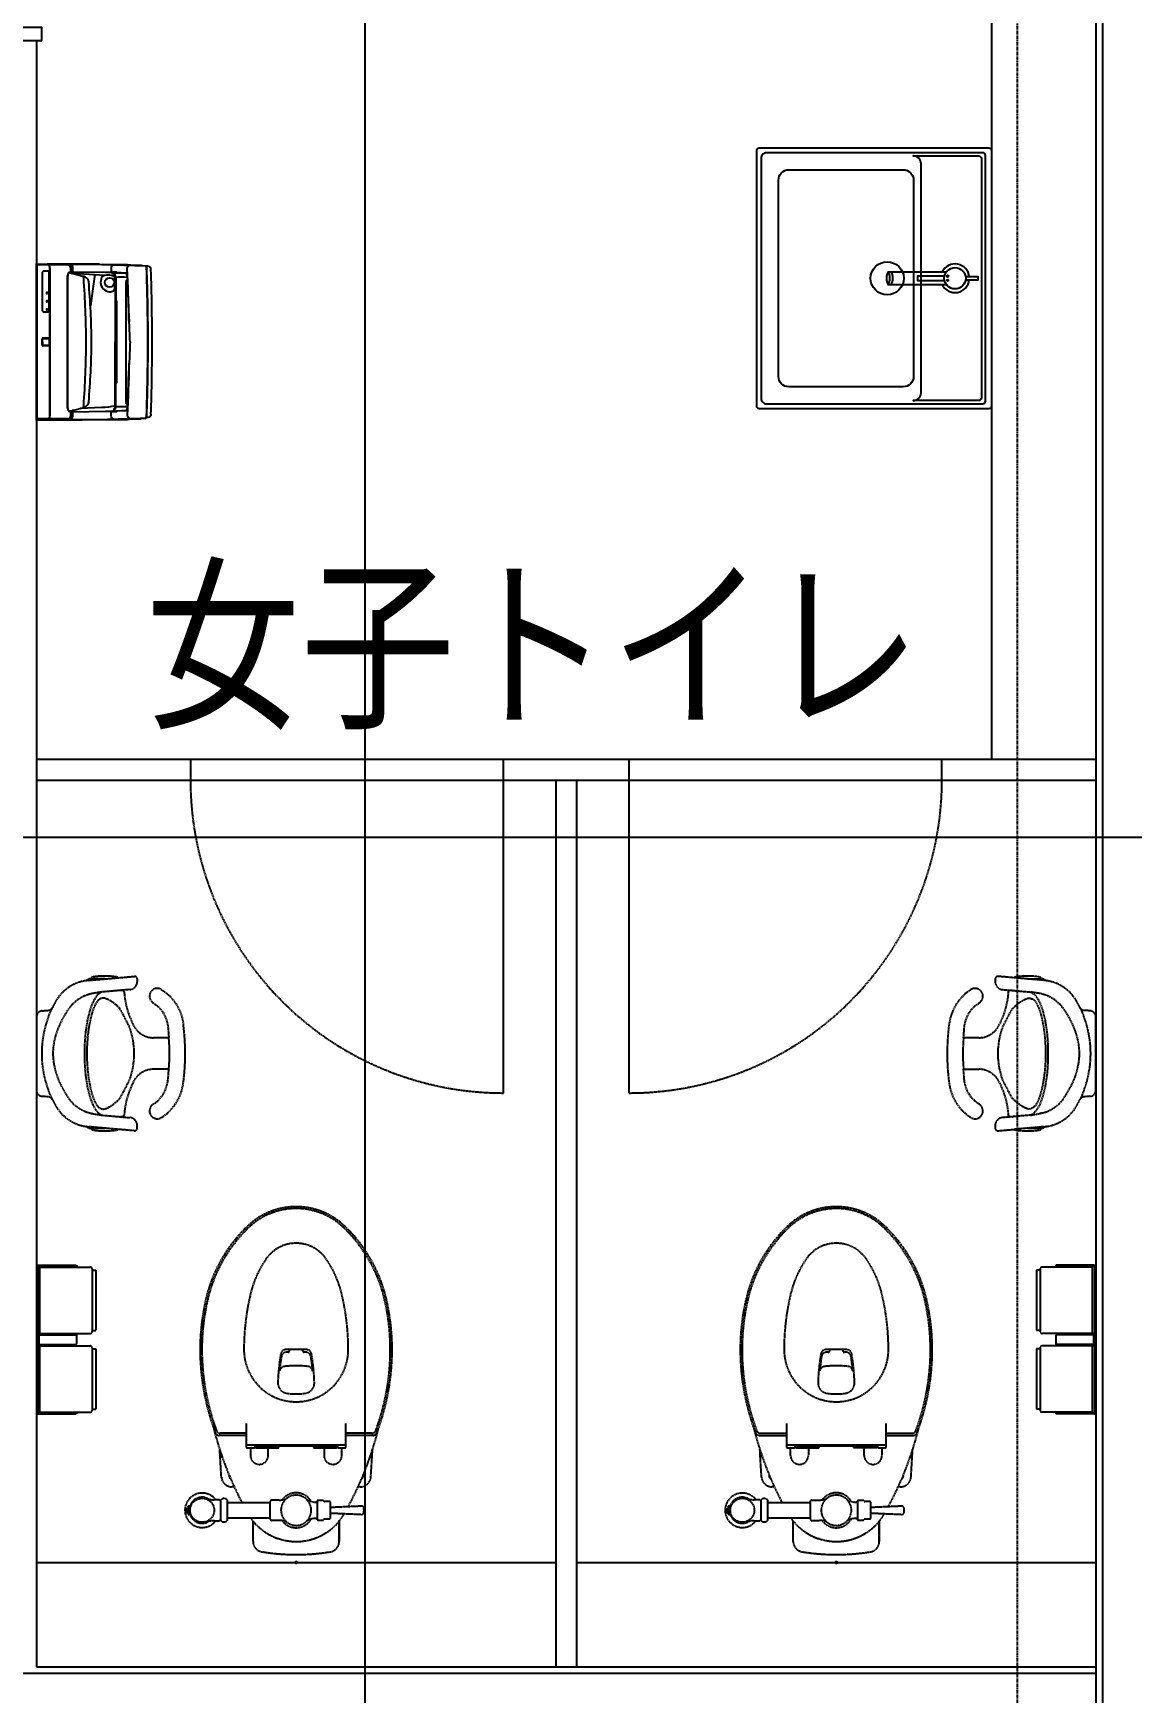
# Model space of a CAD drawing. Header units: millimetres. Extents: x 0 to 84100, y 0 to 59400.
# Drawn here: x 25829 to 27934, y 29155 to 32337 of the extents above; entities that cross this region are included whole.
import ezdxf
from ezdxf.enums import TextEntityAlignment as Align

# ---------------------------------------------------------------- set-up
doc = ezdxf.new("R2010")
doc.units = ezdxf.units.MM
doc.header["$LTSCALE"] = 0.2
doc.linetypes.add('CENTER', pattern=[50.8, 31.75, -6.35, 6.35, -6.35])
doc.linetypes.add('HIDDEN', pattern=[9.525, 6.35, -3.175])
doc.layers.get('Defpoints').update_dxf_attribs({"color": 5})
for name, color, linetype in [('A_什器', 9, 'HIDDEN'), ('A_室名', 8, 'Continuous'), ('A_建築', 8, 'Continuous')]:
    doc.layers.add(name, color=color, linetype=linetype)
doc.layers.add('A_通芯', color=8, linetype='CENTER', plot=False)
doc.styles.get("Standard").update_dxf_attribs({"font": 'simplex.shx', "width": 0.8, "bigfont": 'extfont2.shx'})

# ---------------------------------------------------------------- blocks, each defined once
blk = doc.blocks.new('INS-GHXQ4')
at = {"color": 0}
for p, q in [((-56, 138.5), (-56, -138.5)), ((-53.5, 139), (-53.5, -139)), ((-52.5, 140), (21, 140)), ((-52, 142.5), (21, 142.5)), ((-49.4, 12), (-49.4, 139)), ((-49.4, 139), (47, 139)), ((21, 142.5), (21, 140)), ((51, 135), (51, 16)), ((51, 133.5), (58, 133.5)), ((58, 133.5), (58, 17.5)), ((-56, 125.3), (-56, 120.8)), ((-56, 77.8), (-56, 73.3)), ((-56, 30.3), (-56, 25.8)), ((-53.5, 9), (-53.5, -9)), ((-52, 9), (-52, -9)), ((-51.5, 11), (-41.5, 11)), ((-51.5, 9.5), (-41.5, 9.5)), ((-51.5, 8.8), (-51.5, -8.7)), ((-51, 9.3), (20.5, 9.3)), ((-49.4, 12), (47, 12)), ((-41.5, 11), (-41.5, 9.5)), ((-6.5, 12), (-6.5, 9.3)), ((18.5, 12), (18.5, 9.3)), ((21, 8.8), (21, -8.7)), ((51, 17.5), (58, 17.5)), ((-56, -25.7), (-56, -30.2)), ((-51.5, -9.5), (-41.5, -9.5)), ((-51.5, -11), (-41.5, -11)), ((-51, -9.2), (20.5, -9.2)), ((-49.4, -139), (-49.4, -12)), ((-49.4, -12), (47, -12)), ((-41.5, -9.5), (-41.5, -11)), ((-6.5, -9.2), (-6.5, -12)), ((18.5, -9.2), (18.5, -12)), ((51, -16), (51, -135)), ((51, -17.5), (58, -17.5)), ((58, -17.5), (58, -133.5)), ((-56, -73.2), (-56, -77.7)), ((-56, -120.7), (-56, -125.2)), ((-52.5, -140), (21, -140)), ((-52, -142.5), (21, -142.5)), ((-49.4, -139), (47, -139)), ((21, -140), (21, -142.5)), ((51, -133.5), (58, -133.5))]:
    blk.add_line(p, q, dxfattribs=at)
for centre, radius, start, end in [((-52, 138.5), 4, 90, 180), ((-52.5, 139), 1, 90, 180), ((47, 135), 4, 0, 90), ((-51.5, 9), 2, 90, 180), ((-51.5, 9), 0.5, 90, 180), ((-51, 8.8), 0.5, 90, 180), ((20.5, 8.8), 0.5, 0, 90), ((47, 16), 4, 270, 0), ((-51.5, -9), 2, 180, 270), ((-51.5, -9), 0.5, 180, 270), ((-51, -8.7), 0.5, 180, 270), ((20.5, -8.7), 0.5, 270, 0), ((47, -16), 4, 0, 90), ((-52, -138.5), 4, 180, 270), ((-52.5, -139), 1, 180, 270), ((47, -135), 4, 270, 0)]:
    blk.add_arc(centre, radius, start, end, dxfattribs=at)
blk = doc.blocks.new('INS-G4TGO')
at = {"color": 0}
for p, q in [((-51, 133.5), (-58, 133.5)), ((-58, 133.5), (-58, 17.5)), ((-51, 135), (-51, 16)), ((49.4, 139), (-47, 139)), ((52, 142.5), (-21, 142.5)), ((-21, 142.5), (-21, 140)), ((52.5, 140), (-21, 140)), ((49.4, 12), (49.4, 139)), ((53.5, 139), (53.5, -139)), ((56, 138.5), (56, -138.5)), ((56, 125.3), (56, 120.8)), ((56, 77.8), (56, 73.3)), ((-51, 17.5), (-58, 17.5)), ((49.4, 12), (-47, 12)), ((-21, 8.8), (-21, -8.7)), ((51, 9.3), (-20.5, 9.3)), ((-18.5, 12), (-18.5, 9.3)), ((6.5, 12), (6.5, 9.3)), ((51.5, 11), (41.5, 11)), ((41.5, 11), (41.5, 9.5)), ((51.5, 9.5), (41.5, 9.5)), ((51.5, 8.8), (51.5, -8.7)), ((52, 9), (52, -9)), ((53.5, 9), (53.5, -9)), ((56, 30.3), (56, 25.8)), ((-51, -17.5), (-58, -17.5)), ((-58, -17.5), (-58, -133.5)), ((-51, -16), (-51, -135)), ((49.4, -12), (-47, -12)), ((51, -9.2), (-20.5, -9.2)), ((-18.5, -9.2), (-18.5, -12)), ((6.5, -9.2), (6.5, -12)), ((51.5, -9.5), (41.5, -9.5)), ((41.5, -9.5), (41.5, -11)), ((51.5, -11), (41.5, -11)), ((49.4, -139), (49.4, -12)), ((56, -25.7), (56, -30.2)), ((56, -73.2), (56, -77.7)), ((56, -120.7), (56, -125.2)), ((-51, -133.5), (-58, -133.5)), ((49.4, -139), (-47, -139)), ((52.5, -140), (-21, -140)), ((-21, -140), (-21, -142.5)), ((52, -142.5), (-21, -142.5))]:
    blk.add_line(p, q, dxfattribs=at)
for centre, radius, start, end in [((-47, 135), 4, 90, 180), ((52, 138.5), 4, 0, 90), ((52.5, 139), 1, 0, 90), ((-47, 16), 4, 180, 270), ((-20.5, 8.8), 0.5, 90, 180), ((51, 8.8), 0.5, 0, 90), ((51.5, 9), 2, 0, 90), ((51.5, 9), 0.5, 0, 90), ((-47, -16), 4, 90, 180), ((-20.5, -8.7), 0.5, 180, 270), ((51, -8.7), 0.5, 270, 0), ((51.5, -9), 0.5, 270, 0), ((51.5, -9), 2, 270, 0), ((-47, -135), 4, 180, 270), ((52, -138.5), 4, 270, 0), ((52.5, -139), 1, 270, 0)]:
    blk.add_arc(centre, radius, start, end, dxfattribs=at)

msp = doc.modelspace()

# ---------------------------------------------------------------- linework, layer by layer
at = {"layer": 'A_什器'}
for points in [[(27664.8, 33275), (27664.8, 30945)], [(25834.8, 30945), (27864.8, 30945)], [(25834.8, 30905), (27864.8, 30905)], [(26829.8, 30905), (26829.8, 29205)], [(26869.8, 30905), (26869.8, 29205)], [(25934.26, 30520.93), (25991.59, 30525.94), (26022.36, 30528.63)], [(25965.58, 30523.69), (25937.14, 30523.69)], [(27765.33, 30520.93), (27708.01, 30525.94), (27677.23, 30528.63)], [(27734.02, 30523.69), (27762.46, 30523.69)], [(26014.1, 30503.41), (25994.81, 30501.72), (25959.52, 30498.62), (25956, 30496.72), (25953.41, 30494.48), (25951.37, 30492.33), (25947.55, 30487.28), (25943.74, 30480.65), (25940.2, 30472.66), (25937.08, 30463.69), (25932.22, 30444.27), (25928.56, 30420.55), (25926.62, 30394.61), (25926.6, 30380.61), (25926.62, 30366.61), (25928.56, 30340.67), (25932.22, 30316.95), (25937.08, 30297.53), (25940.2, 30288.56), (25943.74, 30280.57), (25947.55, 30273.94), (25951.37, 30268.89), (25953.41, 30266.74), (25956, 30264.5), (25959.52, 30262.6), (25960.1, 30262.53)], [(25960.1, 30498.69), (25959.52, 30498.62), (25952.88, 30497.63), (25947.53, 30496.65)], [(26002.81, 30498.85), (26004.11, 30485.66), (26007.24, 30469.89), (26011.87, 30455), (26019.19, 30437.53)], [(27696.79, 30498.85), (27695.49, 30485.66), (27692.35, 30469.89), (27687.73, 30455), (27680.4, 30437.53)], [(27685.49, 30503.41), (27704.79, 30501.72), (27740.07, 30498.62), (27739.49, 30498.69)], [(25845.75, 30462.57), (25857.35, 30463.58)], [(27853.84, 30462.57), (27842.24, 30463.58)], [(26058.51, 30283.45), (26065.65, 30288.59), (26071.96, 30294.83), (26077.29, 30302.03), (26081.53, 30310.01), (26084.59, 30318.58), (26086.62, 30327.4), (26088.45, 30350.61), (26059.15, 30350.61)], [(27641.09, 30283.45), (27633.95, 30288.59), (27627.64, 30294.83), (27622.31, 30302.03), (27618.07, 30310.01), (27615.01, 30318.58), (27612.98, 30327.4), (27611.14, 30350.61), (27640.45, 30350.61)], [(27761.81, 30266.65), (27757.1, 30265.6)], [(25931.06, 30240.27), (25934.64, 30238.2)], [(26022.36, 30232.59), (25991.36, 30235.3)], [(27677.23, 30232.59), (27708.23, 30235.3)], [(27768.53, 30240.27), (27764.96, 30238.2)], [(26345.8, 29808.01), (26346.45, 29808.01)], [(27380.8, 29808.01), (27381.45, 29808.01)], [(26427.8, 29629.68), (26236.8, 29629.68)], [(27462.8, 29629.68), (27271.8, 29629.68)], [(26200.3, 29519.75), (26283.3, 29519.75)], [(27235.3, 29519.75), (27318.3, 29519.75)], [(26200.3, 29490.25), (26282.3, 29490.25)], [(26414.81, 29445.17), (26414.81, 29484.1)], [(27235.3, 29490.25), (27317.3, 29490.25)], [(27449.81, 29445.17), (27449.81, 29484.1)], [(25834.8, 29405), (26829.8, 29405)], [(26869.8, 29405), (27864.8, 29405)]]:
    msp.add_lwpolyline(points, dxfattribs=at)
at = {"layer": 'A_什器', "linetype": 'Continuous'}
for points in [[(27664.8, 32112.09), (27664.8, 31622.09, -0.4142136), (27659.8, 31617.09), (27219.8, 31617.09, -0.4142136), (27214.8, 31622.09), (27214.8, 32112.09, -0.4142136), (27219.8, 32117.09), (27659.8, 32117.09, -0.4142136)], [(27653.3, 31631.49), (27653.3, 32102.69, 0.4142136), (27648.3, 32107.69), (27233.5, 32107.69, 0.4142136), (27223.5, 32097.69), (27223.5, 31636.49, 0.4142136), (27233.5, 31626.49), (27648.3, 31626.49, 0.4142136)], [(27515.43, 32055.22), (27515.43, 31678.96, -0.4142136), (27495.43, 31658.96), (27276.66, 31658.96, -0.4142136), (27256.66, 31678.96), (27256.66, 32055.22, -0.4142136), (27276.66, 32075.22), (27495.43, 32075.22, -0.4142136)], [(27529.8, 32086.63, 0.4142136), (27514.8, 32101.63), (27640.3, 32101.63, -0.4142136), (27645.3, 32096.63), (27645.3, 31637.55, -0.4142136), (27640.3, 31632.55), (27514.8, 31632.55, 0.4142136), (27529.8, 31647.55)]]:
    msp.add_lwpolyline(points, format="xyb", close=True, dxfattribs=at)
at = {"layer": 'A_什器', "linetype": 'Continuous', "lineweight": -3}
for points in [[(25835.3, 31595.09, -0.4075186), (25834.8, 31595.59), (25834.8, 31894.59), (25834.81, 31894.7), (25834.85, 31894.8), (25834.91, 31894.9), (25834.99, 31894.98), (25835.08, 31895.04), (25835.19, 31895.07), (25835.3, 31895.09), (25835.3, 31892.57), (25835.31, 31892.55), (25835.31, 31892.51), (25835.32, 31892.42), (25835.33, 31892.26), (25835.35, 31892.03), (25835.36, 31891.71), (25835.38, 31891.32), (25835.39, 31890.87), (25835.4, 31890.35), (25835.41, 31889.72), (25835.42, 31888.98), (25835.43, 31887.32), (25835.44, 31745.09), (25835.45, 31597.61)], [(25835.3, 31895.08, 0.4075186), (25834.8, 31894.58)], [(25835.45, 31892.57, 0.4655447), (25834.8, 31892.07)], [(25885.11, 31893.31), (25835.38, 31893.78, 0.4295239), (25834.81, 31893.35)], [(25835.44, 31745.09), (25835.45, 31892.57), (25835.3, 31895.08), (26009.3, 31893.57, 0.0404198), (26033.85, 31892.35, -0.0993384), (26037.48, 31891.44)], [(25901.33, 31876.98, -0.3410558), (25900.33, 31878.57), (25900.33, 31886.54, 0.4359368), (25895.62, 31892.41)], [(25904.42, 31880.47), (25904.4, 31887.69, 0.1977585), (25902.95, 31892.4, 0.1901388), (25898.33, 31893.9), (25897.57, 31893.62, -0.1546601), (25901.86, 31892.51)], [(25898.26, 31893.89), (25900.19, 31893.97), (25960.12, 31893.58, -0.0003277), (26044.33, 31891.24)], [(25903.77, 31887.51), (25903.76, 31881.03), (25904.41, 31880.48, -0.2162761), (25903.65, 31878.93), (25900.24, 31878.21)], [(25903.77, 31887.52, 0.2370747), (25901.83, 31892.53)], [(25978.13, 31888.16), (25978.08, 31879.15, 0.2149107), (25978.88, 31877.68), (25988.26, 31877.59)], [(25983.44, 31892.95, 0.4724394), (25978.16, 31888.5)], [(26014.03, 31745.01, 0.0117152), (26012.06, 31788.09, 0.0066689), (26008.7, 31885.56, -0.4538028), (26014.61, 31892.08)], [(26054.1, 31883.8, 0.4004723), (26048.02, 31890.23), (26045.47, 31890.48)], [(26045.66, 31603.07, 0.0078915), (26048.24, 31745.09, 0.0078915), (26045.66, 31887.11)], [(26048.75, 31745.09, 0.0075738), (26046.23, 31886.72)], [(26056.53, 31745.09, 0.0078014), (26054.1, 31883.79)], [(25848.07, 31880.67, 0.419858), (25846.26, 31878.79)], [(25858.85, 31878.79, 0.419858), (25857.03, 31880.67), (25848.08, 31880.68)], [(25899.91, 31878.2, 0.0851612), (25900.57, 31878.28)], [(25903.63, 31878.31), (25903.68, 31880.16, -0.0568477), (25903.76, 31881.03)], [(25903.64, 31878.43, 0.3648558), (25905.48, 31876.04)], [(25923.6, 31618.92, 0.155517), (25932.86, 31624.07, 0.1398473), (25934.83, 31629.32, 0.0199696), (25940.27, 31745.09, 0.0199696), (25934.83, 31860.86, 0.1398473), (25932.86, 31866.11, 0.155517), (25923.6, 31871.26)], [(25930.08, 31745.24, 0.0154253), (25925.28, 31867.12)], [(25946.55, 31873.81, 0.1209732), (25945.66, 31870.62), (25938.13, 31814.29)], [(25961.17, 31870.47, 0.1711114), (25957.65, 31859.31, 0.3828488), (25974.73, 31841.02, 0.1102793), (25982.11, 31843.04, 0.2784123), (25984.95, 31849.43), (25985.03, 31867.53, 0.3643425), (25978.29, 31872.54, 0.055026), (25965.94, 31872.64, 0.2123961), (25961.17, 31870.47)], [(25978.88, 31877.68, 0.024327), (25967.29, 31878.14)], [(25979.76, 31879.17, 0.2209884), (25980.44, 31877.65)], [(25985.8, 31868.81, 0.1818669), (25980.41, 31877.67)], [(25986.64, 31868.82, 0.2326389), (25982.36, 31877.65, -0.2218084), (25981.67, 31879.18)], [(26008.59, 31868.73, 0.0195968), (25985.8, 31868.81, 0.3287579), (25985.01, 31867.77)], [(26008.49, 31871.42, 0.0544231), (26007.61, 31876.15, 0.2075373), (26006.82, 31877.14), (25987.9, 31878.1, 0.2938893), (25988.26, 31877.59), (26006.87, 31876.79, -0.2196687), (26007.66, 31875.95)], [(26008.49, 31871.51, 0.0025041), (26012.14, 31783.39)], [(25846.26, 31804.68, 0.419858), (25848.07, 31802.8)], [(25848.08, 31802.79), (25857.03, 31802.8, 0.419858), (25858.85, 31804.68)], [(25847.3, 31752.39, 0.414403), (25845.5, 31750.58), (25845.5, 31739.59, 0.414403), (25847.3, 31737.78)], [(25847.3, 31752.24, 0.4170885), (25845.65, 31750.57)], [(25845.65, 31739.61, 0.4170885), (25847.3, 31737.93)], [(25858.49, 31752.09), (25847.3, 31752.09, 0.4144407), (25845.8, 31750.58), (25845.8, 31739.59, 0.4144407), (25847.3, 31738.08), (25847.3, 31738.63)], [(25859.88, 31750.58, 0.4149199), (25858.49, 31751.98), (25847.3, 31751.98, 0.4149199), (25845.91, 31750.58)], [(25845.91, 31739.59, 0.4149199), (25847.3, 31738.2), (25858.49, 31738.2, 0.4149199), (25859.88, 31739.59)], [(25846.34, 31745.08), (25846.34, 31750.59, -0.4290383), (25847.35, 31751.55), (25858.44, 31751.55, -0.4290383), (25859.45, 31750.59), (25859.45, 31745.09)], [(25846.34, 31745.09), (25846.34, 31739.59, 0.4290383), (25847.35, 31738.63), (25858.44, 31738.63, 0.4290383), (25859.45, 31739.59), (25859.45, 31745.08)], [(25858.49, 31737.78), (25847.3, 31737.78), (25847.3, 31737.93), (25858.49, 31737.93), (25858.49, 31737.78, 0.414403), (25860.3, 31739.59), (25860.3, 31750.58, 0.414403), (25858.49, 31752.39), (25858.49, 31752.24), (25847.3, 31752.24), (25847.3, 31752.39), (25858.49, 31752.39)], [(25860.15, 31750.57, 0.4170885), (25858.49, 31752.24)], [(25858.49, 31738.63), (25858.49, 31738.08, 0.4144407), (25860, 31739.59), (25860, 31750.58, 0.4144407), (25858.49, 31752.09), (25858.49, 31751.55)], [(25858.49, 31737.93, 0.4170885), (25860.15, 31739.61)], [(25925.28, 31623.06, 0.0154253), (25930.08, 31744.94)], [(26014.03, 31745.17, -0.0117152), (26012.06, 31702.09, -0.0066689), (26008.7, 31604.62, 0.4538028), (26014.61, 31598.1)], [(26046.23, 31603.46, 0.0075738), (26048.75, 31745.09)], [(26054.1, 31606.39, 0.0078014), (26056.53, 31745.09)], [(26012.14, 31706.79, 0.0025041), (26008.49, 31618.67)], [(25834.8, 31598.11, 0.4655447), (25835.45, 31597.61), (25835.3, 31595.09), (26009.3, 31596.61, -0.0404198), (26033.85, 31597.83, 0.0993384), (26037.48, 31598.74)], [(25895.62, 31597.77, 0.4359368), (25900.33, 31603.64), (25900.33, 31611.61, -0.3410558), (25901.33, 31613.2)], [(25901.86, 31597.67, -0.1546601), (25897.57, 31596.56), (25898.33, 31596.28, 0.1901388), (25902.95, 31597.78, 0.1977585), (25904.4, 31602.49), (25904.42, 31609.71)], [(25898.26, 31596.29), (25900.19, 31596.21), (25960.12, 31596.59, 0.0003277), (26044.33, 31598.94)], [(25900.57, 31611.9, 0.0851612), (25899.91, 31611.98)], [(25901.83, 31597.65, 0.2370747), (25903.77, 31602.66)], [(25905.48, 31614.14, 0.3648558), (25903.64, 31611.75)], [(25903.63, 31611.87), (25903.68, 31610.02, 0.0568477), (25903.76, 31609.15)], [(25903.65, 31611.25, -0.2162761), (25904.41, 31609.7), (25903.76, 31609.15), (25903.77, 31602.67)], [(25980.41, 31612.51, 0.1818669), (25985.8, 31621.37, -0.26029), (25985.12, 31622.01, -0.0216317), (25960.07, 31619.06), (25918.81, 31617.41)], [(25967.29, 31612.03, 0.024327), (25978.88, 31612.5)], [(25978.13, 31602.02), (25978.08, 31611.03, -0.2149107), (25978.88, 31612.5), (25988.26, 31612.59, 0.2938893), (25987.9, 31612.08), (25987.94, 31611.32), (25978.08, 31610.87)], [(25978.16, 31601.68, 0.4724394), (25983.44, 31597.23)], [(25980.44, 31612.53, 0.2209884), (25979.76, 31611.01)], [(25986.64, 31621.36, -0.2326389), (25982.36, 31612.53, 0.2218084), (25981.67, 31611)], [(25985.8, 31621.37, 0.0195968), (26008.59, 31621.45)], [(26008.49, 31618.76, -0.0544231), (26007.61, 31614.03, -0.2075373), (26006.82, 31613.04), (25987.9, 31612.08)], [(26007.66, 31614.23, -0.2196687), (26006.87, 31613.39), (25988.26, 31612.59)], [(26054.1, 31606.38, -0.4004723), (26048.02, 31599.95), (26045.47, 31599.7)], [(25834.81, 31596.83, 0.4295239), (25835.38, 31596.4), (25885.11, 31596.87)], [(25838.8, 31596.94, 0.4707781), (25839.1, 31596.57)], [(25839.1, 31596.57), (25840, 31596.57, 0.4707781), (25840.3, 31596.94)], [(25842.3, 31596.97, 0.4707781), (25842.6, 31596.6)], [(25842.6, 31596.6), (25843.5, 31596.6, 0.4707781), (25843.8, 31596.97)]]:
    msp.add_lwpolyline(points, format="xyb", dxfattribs=at)
for points in [[(25834.8, 31893.68), (25834.81, 31893.78), (25834.84, 31893.88), (25834.87, 31893.94), (25834.91, 31894), (25834.97, 31894.05), (25835.03, 31894.1), (25835.11, 31894.14), (25835.2, 31894.17), (25835.3, 31894.18)], [(25834.8, 31892.07), (25834.81, 31892.18), (25834.85, 31892.29), (25834.91, 31892.38), (25834.99, 31892.46), (25835.08, 31892.52), (25835.19, 31892.56), (25835.3, 31892.57)], [(25834.8, 31886.39), (25834.81, 31886.43), (25834.85, 31886.47), (25834.91, 31886.5), (25835, 31886.53), (25835.09, 31886.54), (25835.2, 31886.56), (25835.32, 31886.56), (25835.43, 31886.55)], [(25834.9, 31893.98), (25834.85, 31893.9), (25834.81, 31893.79)], [(25885.05, 31893.32), (25882.04, 31892.58), (25835.43, 31892.82)], [(25895.97, 31892.34), (25835.45, 31892.57)], [(25855.3, 31895.09), (25955.82, 31895.09)], [(25860.3, 31745.1), (25860.24, 31886.94), (25860.3, 31745.09)], [(25846.25, 31804.68), (25846.25, 31878.75)], [(25858.85, 31804.68), (25858.85, 31878.75)], [(25894.27, 31618.49), (25894.15, 31745.09), (25894.27, 31871.69)], [(25894.66, 31618.53), (25894.66, 31871.65), (25894.27, 31871.74)], [(25898.21, 31878.36), (25899.96, 31878.2)], [(25898.63, 31877.48), (25904.01, 31876.43), (25923.4, 31871.32)], [(25968.15, 31878.13), (25903.65, 31878.93)], [(25965.94, 31872.64), (25905.48, 31876.27)], [(25987.9, 31878.1), (25987.94, 31878.86), (25978.08, 31879.31)], [(25985.8, 31868.85), (25985.77, 31745.11)], [(25986.64, 31868.89), (25986.64, 31822.98)], [(26006.52, 31629.67), (26006.51, 31745.09), (26006.52, 31860.51)], [(26008.8, 31863.09), (26007.15, 31863.09)], [(25986.2, 31670.87), (25986.2, 31819.31)], [(25989.03, 31670.86), (25989.04, 31745.09), (25989.03, 31819.32)], [(25845.5, 31750.59), (25845.65, 31750.59)], [(25845.5, 31739.59), (25845.65, 31739.59)], [(25845.65, 31739.59), (25845.65, 31750.59)], [(25845.8, 31750.59), (25846.34, 31750.59)], [(25845.8, 31739.59), (25846.34, 31739.59)], [(25845.91, 31739.59), (25845.91, 31750.58)], [(25846.34, 31739.59), (25846.34, 31745.09)], [(25847.3, 31752.09), (25847.3, 31751.55)], [(25847.3, 31738.08), (25858.49, 31738.08)], [(25860, 31750.59), (25859.45, 31750.59)], [(25860, 31739.59), (25859.45, 31739.59)], [(25859.88, 31739.59), (25859.88, 31750.58)], [(25860.3, 31750.59), (25860.15, 31750.59)], [(25860.15, 31739.59), (25860.15, 31750.59)], [(25860.3, 31739.59), (25860.15, 31739.59)], [(25860.3, 31745.09), (25860.24, 31603.24), (25860.3, 31745.08)], [(25985.8, 31621.33), (25985.77, 31745.07)], [(25986.64, 31621.29), (25986.64, 31667.2)], [(25885.05, 31596.86), (25882.04, 31597.6), (25835.43, 31597.36)], [(25895.97, 31597.84), (25835.45, 31597.61)], [(25894.66, 31620.33), (25894.27, 31620.12)], [(25898.21, 31611.81), (25899.96, 31611.98)], [(25898.63, 31612.7), (25904.01, 31613.75), (25923.4, 31618.86)], [(25900.24, 31611.96), (25903.65, 31611.25), (25968.15, 31612.05)], [(26008.8, 31627.09), (26007.15, 31627.09)], [(25838.8, 31596.94), (25840.3, 31596.95)], [(25842.3, 31596.97), (25843.8, 31596.98)]]:
    msp.add_lwpolyline(points, dxfattribs=at)
at = {"layer": 'A_什器', "linetype": 'Continuous'}
for points in [[(27622.13, 31870.09, 0.744708), (27570.3, 31879.59)], [(27466.67, 31879.59, 0.2706568), (27466.67, 31854.59)], [(27578.55, 31854.59), (27466.67, 31854.59, 0.2706568), (27466.67, 31879.59), (27578.55, 31879.59)], [(27472.51, 31854.59, 0.2706568), (27472.51, 31879.59)], [(27574.69, 31871.09), (27523, 31871.09, 0.0501256), (27523, 31863.09), (27574.69, 31863.09)], [(27570.3, 31854.59, 0.744708), (27622.13, 31864.09)]]:
    msp.add_lwpolyline(points, format="xyb", dxfattribs=at)
msp.add_lwpolyline([(27615.08, 31864.09), (27638.98, 31864.09), (27638.98, 31870.09), (27615.08, 31870.09)], dxfattribs=at)
at = {"layer": 'A_什器', "linetype": 'Continuous', "lineweight": -3}
for points in [[(25855.8, 31838.09), (25855.8, 31840.09), (25853.8, 31840.09), (25853.8, 31838.09)], [(25855.8, 31822.09), (25855.8, 31824.09), (25853.8, 31824.09), (25853.8, 31822.09)], [(25855.8, 31806.09), (25855.8, 31808.09), (25853.8, 31808.09), (25853.8, 31806.09)]]:
    msp.add_lwpolyline(points, close=True, dxfattribs=at)
at = {"layer": 'A_什器'}
for points in [[(26129.8, 30945), (26129.8, 30905, 0.4142136), (26729.8, 30305), (26729.8, 30945)], [(26969.8, 30945), (26969.8, 30305, 0.4142136), (27569.8, 30905), (27569.8, 30945)], [(25929.31, 30520.34, 0.2266517), (25872.19, 30481.65)], [(25937.14, 30523.69, 0.1316261), (25934.64, 30523.02), (25931.06, 30520.95, -0.093656), (25929.31, 30520.34)], [(25934.26, 30520.93, 0.0155984), (25929.31, 30520.34)], [(25942.13, 30527.41, 0.4431662), (25939.7, 30523.69)], [(25965.8, 30529.29, 0.039625), (25942.13, 30527.41)], [(25989.46, 30527.41, 0.0354966), (25965.8, 30529.29)], [(25991.59, 30525.94, 0.2262551), (25989.46, 30527.41)], [(26027.8, 30523.65), (26027.8, 30518.35, -0.3888902), (26014.1, 30503.41)], [(26027.8, 30523.65, 0.4399992), (26022.36, 30528.63)], [(27677.23, 30528.63, 0.4399992), (27671.8, 30523.65)], [(27671.8, 30523.65), (27671.8, 30518.35, 0.3888902), (27685.49, 30503.41)], [(27710.13, 30527.41, 0.2262551), (27708.01, 30525.94)], [(27733.8, 30529.29, 0.0354966), (27710.13, 30527.41)], [(27757.46, 30527.41, 0.039625), (27733.8, 30529.29)], [(27759.89, 30523.69, 0.4431662), (27757.46, 30527.41)], [(27770.29, 30520.34, -0.093656), (27768.54, 30520.95), (27764.96, 30523.02, 0.1316261), (27762.46, 30523.69)], [(27770.29, 30520.34, 0.0155984), (27765.33, 30520.93)], [(27827.4, 30481.65, 0.2266517), (27770.29, 30520.34)], [(25914.47, 30484.1, 0.1135491), (25891.06, 30458.13)], [(25947.52, 30496.65, 0.1182501), (25914.47, 30484.1)], [(26000.59, 30501.31, 0.04556), (25994.81, 30501.72)], [(26002.81, 30498.85, 0.2901048), (26000.59, 30501.31)], [(26052.7, 30496.99, 0.2597744), (26053.7, 30482.43), (26055.77, 30479.89), (26058.51, 30477.77), (26065.65, 30472.63), (26071.96, 30466.39), (26077.29, 30459.19), (26081.53, 30451.21), (26084.59, 30442.64), (26086.62, 30433.82), (26088.42, 30410.96), (26059.15, 30410.96, -0.3021447), (26019.19, 30437.53)], [(26063.21, 30505.29, 0.2356576), (26052.7, 30496.99)], [(26063.21, 30505.29, -0.1895463), (26074.03, 30503.45), (26084.76, 30495.76), (26094.27, 30486.44), (26102.34, 30475.69), (26108.78, 30463.77), (26113.42, 30450.93), (26116.15, 30437.5, -0.0319045), (26119.8, 30380.79)], [(27636.38, 30505.29, 0.1895463), (27625.56, 30503.45), (27614.83, 30495.76), (27605.32, 30486.44), (27597.25, 30475.69), (27590.82, 30463.77), (27586.18, 30450.93), (27583.44, 30437.5, 0.0319045), (27579.8, 30380.79)], [(27680.4, 30437.53, -0.3021447), (27640.45, 30410.96), (27611.17, 30410.96), (27612.98, 30433.82), (27615.01, 30442.64), (27618.07, 30451.21), (27622.31, 30459.19), (27627.64, 30466.39), (27633.95, 30472.63), (27641.09, 30477.77), (27643.82, 30479.89), (27645.9, 30482.43, 0.2597744), (27646.9, 30496.99)], [(27646.9, 30496.99, 0.2356576), (27636.38, 30505.29)], [(27699.01, 30501.31, 0.2901048), (27696.79, 30498.85)], [(27704.79, 30501.72, 0.04556), (27699.01, 30501.31)], [(27752.07, 30496.65), (27746.72, 30497.63), (27740.07, 30498.62), (27743.6, 30496.72), (27746.18, 30494.48), (27748.22, 30492.33), (27752.05, 30487.28), (27755.85, 30480.65), (27759.39, 30472.66), (27762.51, 30463.69), (27767.37, 30444.27), (27771.04, 30420.55), (27772.97, 30394.61), (27773, 30380.61), (27772.98, 30366.61), (27771.04, 30340.67), (27767.37, 30316.95), (27762.51, 30297.53), (27759.39, 30288.56), (27755.86, 30280.57), (27752.05, 30273.94), (27748.23, 30268.89), (27746.18, 30266.74), (27743.6, 30264.5), (27740.07, 30262.6), (27746.72, 30263.59), (27752.07, 30264.56), (27757.1, 30265.6, 0.2054191), (27804.66, 30296.93)], [(27785.13, 30484.1, 0.1182501), (27752.07, 30496.65)], [(27808.53, 30458.13, 0.1135491), (27785.13, 30484.1)], [(25845.75, 30462.57, 0.3888793), (25834.8, 30450.61), (25834.8, 30310.61)], [(25865.45, 30469.12, 0.0694839), (25856.41, 30447.76)], [(25857.35, 30463.58, 0.2620558), (25865.45, 30469.12, -0.0190969), (25872.19, 30481.65)], [(25891.06, 30458.13, 0.0798344), (25870.34, 30411.22)], [(27829.26, 30411.22, 0.0798344), (27808.53, 30458.13)], [(27827.4, 30481.65, -0.0190969), (27834.15, 30469.12, 0.2620558), (27842.24, 30463.58)], [(27843.19, 30447.76, 0.0694839), (27834.15, 30469.12)], [(27864.8, 30310.61), (27864.8, 30450.61, 0.3888793), (27853.84, 30462.57)], [(25856.41, 30447.76, 0.0858592), (25844.8, 30380.57)], [(27854.8, 30380.57, 0.0858592), (27843.19, 30447.76)], [(25870.34, 30411.23, 0.1203401), (25869.16, 30355.01)], [(26089.79, 30380.79, 0.0224831), (26088.42, 30410.96)], [(27611.17, 30410.96, 0.0224831), (27609.8, 30380.79)], [(27830.44, 30355.01, 0.1203401), (27829.26, 30411.23)], [(25844.8, 30380.65, 0.0858593), (25856.41, 30313.46)], [(26088.45, 30350.61, 0.0224821), (26089.79, 30380.79)], [(26116.15, 30323.72, 0.0321029), (26119.8, 30380.79)], [(27579.8, 30380.79, 0.0321029), (27583.44, 30323.72)], [(27609.8, 30380.79, 0.0224821), (27611.14, 30350.61)], [(27843.19, 30313.46, 0.0858593), (27854.8, 30380.65)], [(25869.16, 30355.01, 0.0618252), (25881.58, 30319.9)], [(26059.15, 30350.61, 0.3021432), (26019.19, 30324.04), (26011.87, 30306.57), (26007.24, 30291.68), (26004.11, 30275.92), (26002.81, 30262.72, -0.2900947), (26000.59, 30260.26)], [(27640.45, 30350.61, -0.3021432), (27680.4, 30324.04), (27687.73, 30306.57), (27692.35, 30291.68), (27695.49, 30275.92), (27696.79, 30262.72, 0.2900947), (27699.01, 30260.26)], [(27818.01, 30319.9, 0.0618252), (27830.44, 30355.01)], [(25865.45, 30292.1, 0.2620564), (25857.35, 30297.64), (25845.75, 30298.65, -0.3888956), (25834.8, 30310.61)], [(25856.41, 30313.46, 0.0694841), (25865.45, 30292.1)], [(25881.58, 30319.89, 0.0246696), (25894.93, 30296.93)], [(25894.93, 30296.93, 0.2054191), (25942.5, 30265.6)], [(26058.48, 30257.79, 0.2794182), (26074.03, 30257.77), (26084.76, 30265.46), (26094.27, 30274.78), (26102.34, 30285.52), (26108.78, 30297.45), (26113.42, 30310.29), (26116.15, 30323.72)], [(27583.44, 30323.72), (27586.18, 30310.29), (27590.82, 30297.45), (27597.25, 30285.52), (27605.32, 30274.78), (27614.83, 30265.46), (27625.56, 30257.77, 0.2794182), (27641.11, 30257.79)], [(27804.66, 30296.93, 0.0246696), (27818.01, 30319.89)], [(27834.15, 30292.1, 0.0694841), (27843.19, 30313.46)], [(27864.8, 30310.61, -0.3888956), (27853.84, 30298.65), (27842.24, 30297.64, 0.2620564), (27834.15, 30292.1)], [(25865.45, 30292.1, 0.0190956), (25872.19, 30279.57)], [(25931.06, 30240.27, 0.0936518), (25929.31, 30240.88, -0.2266549), (25872.19, 30279.57)], [(25937.79, 30266.65), (25942.5, 30265.6), (25947.53, 30264.56), (25952.88, 30263.59), (25959.52, 30262.6), (25993.61, 30259.61), (26014.11, 30257.81, -0.3888638), (26027.8, 30242.87)], [(26052.36, 30276.23, 0.3675402), (26058.48, 30257.79)], [(26058.51, 30283.44, 0.1621208), (26052.36, 30276.23)], [(27647.23, 30276.23, 0.1621208), (27641.09, 30283.44)], [(27641.11, 30257.79, 0.3675402), (27647.23, 30276.23)], [(27739.49, 30262.53), (27740.07, 30262.6), (27705.99, 30259.61), (27685.49, 30257.81, 0.3888638), (27671.8, 30242.87)], [(27827.4, 30279.57, -0.2266549), (27770.29, 30240.88, 0.0936518), (27768.54, 30240.27)], [(27827.4, 30279.57, 0.0190956), (27834.15, 30292.1)], [(25989.46, 30234.16, 0.191422), (25991.36, 30235.3), (25934.26, 30240.29, -0.0155984), (25929.31, 30240.88)], [(25934.64, 30238.2, 0.1316476), (25937.14, 30237.53), (25939.63, 30237.53), (25965.58, 30237.53)], [(25939.64, 30237.53, 0.4076668), (25942.13, 30234.16)], [(25942.13, 30234.16, 0.0396252), (25965.8, 30232.29)], [(25965.8, 30232.29, 0.0354965), (25989.46, 30234.16)], [(25993.61, 30259.61, 0.0455567), (26000.59, 30260.26)], [(26022.36, 30232.58, 0.4399909), (26027.8, 30237.57), (26027.8, 30242.87)], [(27671.8, 30242.87), (27671.8, 30237.57, 0.4399909), (27677.23, 30232.58)], [(27699.01, 30260.26, 0.0455567), (27705.99, 30259.61)], [(27770.29, 30240.88, -0.0155984), (27765.33, 30240.29), (27708.23, 30235.3, 0.191422), (27710.13, 30234.16)], [(27710.13, 30234.16, 0.0354965), (27733.8, 30232.29)], [(27733.8, 30232.29, 0.0396252), (27757.46, 30234.16)], [(27734.02, 30237.53), (27759.96, 30237.53), (27762.46, 30237.53, 0.1316476), (27764.96, 30238.2)], [(27757.46, 30234.16, 0.4076668), (27759.96, 30237.53)], [(26422.88, 30047.33, 0.3993208), (26241.73, 30047.33, 0.146817), (26162.83, 29909.34)], [(26425.29, 30049.87, 0.3993209), (26239.31, 30049.87)], [(27457.88, 30047.33, 0.3993208), (27276.73, 30047.33, 0.146817), (27197.83, 29909.34)], [(27460.29, 30049.87, 0.3993209), (27274.31, 30049.87)], [(26239.31, 30049.87, 0.146817), (26159.42, 29910.13)], [(26501.78, 29909.34, 0.146817), (26422.88, 30047.33)], [(26505.19, 29910.13, 0.146817), (26425.29, 30049.87)], [(27274.31, 30049.87, 0.146817), (27194.42, 29910.13)], [(27536.78, 29909.34, 0.146817), (27457.88, 30047.33)], [(27540.19, 29910.13, 0.146817), (27460.29, 30049.87)], [(26389.97, 29986.69, 0.525711), (26274.64, 29986.69)], [(27424.97, 29986.69, 0.525711), (27309.64, 29986.69)], [(26274.64, 29986.69, 0.0924479), (26244.84, 29919.68)], [(26419.76, 29919.68, 0.0924478), (26389.97, 29986.69)], [(27309.64, 29986.69, 0.0924479), (27279.84, 29919.68)], [(27454.76, 29919.68, 0.0924478), (27424.97, 29986.69)], [(26244.84, 29919.68, 0.0585781), (26232.3, 29813)], [(26432.3, 29813, 0.0585781), (26419.76, 29919.68)], [(27279.84, 29919.68, 0.0585781), (27267.3, 29813)], [(27467.3, 29813, 0.0585781), (27454.76, 29919.68)], [(26159.42, 29910.13, 0.057025), (26148.3, 29813)], [(26162.83, 29909.34, 0.057025), (26151.8, 29813)], [(26512.8, 29813, 0.0570249), (26501.78, 29909.34)], [(26516.3, 29813, 0.0570249), (26505.19, 29910.13)], [(27194.42, 29910.13, 0.057025), (27183.3, 29813)], [(27197.83, 29909.34, 0.057025), (27186.8, 29813)], [(27547.8, 29813, 0.0570249), (27536.78, 29909.34)], [(27551.3, 29813, 0.0570249), (27540.19, 29910.13)], [(26148.3, 29813, 0.0907283), (26177.46, 29653.67)], [(26151.8, 29813, 0.0890337), (26179.67, 29657.72)], [(26232.3, 29813, 0.9999998), (26432.3, 29813)], [(26350.3, 29729.36, 0.3707699), (26367.3, 29749.14, 0.0349275), (26361.81, 29804.68, 0.3657027), (26351.95, 29813.01), (26312.66, 29813.01, 0.3657027), (26302.8, 29804.68, 0.0349275), (26297.3, 29749.14)], [(26319.8, 29813.01), (26319.8, 29811.01, -0.4142136), (26316.8, 29808.01), (26313.86, 29808.01, 0.3691596), (26303.98, 29799.56), (26303.44, 29796, 0.015429), (26300.59, 29771.61, -0.3567219), (26309.41, 29780.69)], [(26309.41, 29780.69, -0.0574229), (26355.2, 29780.69, -0.3567219), (26364.02, 29771.61, 0.015429), (26361.17, 29796), (26360.62, 29799.56, 0.3691596), (26350.74, 29808.01), (26347.8, 29808.01, -0.4142136), (26344.8, 29811.01), (26344.8, 29813.01)], [(26512.8, 29813, -0.0890337), (26484.93, 29657.72, -0.3136141), (26477.43, 29652.5), (26428.8, 29652.5, 0.4142136), (26427.8, 29651.5)], [(26516.3, 29813, -0.0907282), (26487.15, 29653.67, -0.3117687), (26479.67, 29648.5), (26428.8, 29648.5, 0.4142136), (26427.8, 29647.5)], [(27183.3, 29813, 0.0907283), (27212.46, 29653.67)], [(27186.8, 29813, 0.0890337), (27214.67, 29657.72)], [(27267.3, 29813, 0.9999998), (27467.3, 29813)], [(27385.3, 29729.36, 0.3707699), (27402.3, 29749.14, 0.0349275), (27396.81, 29804.68, 0.3657027), (27386.95, 29813.01), (27347.66, 29813.01, 0.3657027), (27337.8, 29804.68, 0.0349275), (27332.3, 29749.14)], [(27354.8, 29813.01), (27354.8, 29811.01, -0.4142136), (27351.8, 29808.01), (27348.86, 29808.01, 0.3691596), (27338.98, 29799.56), (27338.44, 29796, 0.015429), (27335.59, 29771.61, -0.3567219), (27344.41, 29780.69)], [(27344.41, 29780.69, -0.0574229), (27390.2, 29780.69, -0.3567219), (27399.02, 29771.61, 0.015429), (27396.17, 29796), (27395.62, 29799.56, 0.3691596), (27385.74, 29808.01), (27382.8, 29808.01, -0.4142136), (27379.8, 29811.01), (27379.8, 29813.01)], [(27462.8, 29647.5, -0.4142136), (27463.8, 29648.5), (27514.67, 29648.5, 0.3117687), (27522.15, 29653.67, 0.0907282), (27551.3, 29813)], [(27462.8, 29651.5, -0.4142136), (27463.8, 29652.5), (27512.43, 29652.5, 0.3136141), (27519.93, 29657.72, 0.0890337), (27547.8, 29813)], [(26297.3, 29749.14, 0.3707701), (26314.3, 29729.36, 0.0754266), (26350.3, 29729.36)], [(27332.3, 29749.14, 0.3707701), (27349.3, 29729.36, 0.0754266), (27385.3, 29729.36)], [(26174.06, 29662.93, 0.0590931), (26228.3, 29519.75)], [(26236.8, 29651.5, 0.4142136), (26235.8, 29652.5), (26187.18, 29652.5, -0.313614), (26179.67, 29657.72)], [(26236.8, 29671.17), (26236.8, 29626, 0.4142136), (26237.8, 29625), (26252.3, 29625, 0.4142136), (26253.3, 29626), (26253.3, 29627.77, -0.4142136), (26254.3, 29628.77), (26410.3, 29628.77, -0.4142136), (26411.3, 29627.77), (26411.3, 29626, 0.4142136), (26412.3, 29625), (26426.8, 29625, 0.4142136), (26427.8, 29626), (26427.8, 29671.17)], [(26460.53, 29571.73), (26457.72, 29565.06, 0.3753759), (26460.53, 29571.73, 0.0369765), (26490.54, 29662.93)], [(27209.06, 29662.93, 0.0590931), (27263.3, 29519.75)], [(27214.67, 29657.72, 0.313614), (27222.18, 29652.5), (27270.8, 29652.5, -0.4142136), (27271.8, 29651.5)], [(27271.8, 29671.17), (27271.8, 29626, 0.4142136), (27272.8, 29625), (27287.3, 29625, 0.4142136), (27288.3, 29626), (27288.3, 29627.77, -0.4142136), (27289.3, 29628.77), (27445.3, 29628.77, -0.4142136), (27446.3, 29627.77), (27446.3, 29626, 0.4142136), (27447.3, 29625), (27461.8, 29625, 0.4142136), (27462.8, 29626), (27462.8, 29671.17)], [(27495.53, 29571.73), (27492.72, 29565.06, 0.3753759), (27495.53, 29571.73, 0.0369765), (27525.54, 29662.93)], [(26236.8, 29647.5, 0.4142136), (26235.8, 29648.5), (26184.94, 29648.5, -0.3117688), (26177.46, 29653.67)], [(26244.8, 29625), (26244.8, 29610, 1), (26278.8, 29610), (26278.8, 29625)], [(26254.3, 29628.77), (26254.3, 29626, 0.4142136), (26255.3, 29625), (26298.3, 29625, 0.4142136), (26299.3, 29626), (26299.3, 29628.77)], [(26365.3, 29628.77), (26365.3, 29626, 0.4142136), (26366.3, 29625), (26409.3, 29625, 0.4142136), (26410.3, 29626), (26410.3, 29628.77)], [(26385.8, 29625), (26385.8, 29610, 1), (26419.8, 29610), (26419.8, 29625)], [(27212.46, 29653.67, 0.3117688), (27219.94, 29648.5), (27270.8, 29648.5, -0.4142136), (27271.8, 29647.5)], [(27313.8, 29625), (27313.8, 29610, -1), (27279.8, 29610), (27279.8, 29625)], [(27289.3, 29628.77), (27289.3, 29626, 0.4142136), (27290.3, 29625), (27333.3, 29625, 0.4142136), (27334.3, 29626), (27334.3, 29628.77)], [(27445.3, 29628.77), (27445.3, 29626, -0.4142136), (27444.3, 29625), (27401.3, 29625, -0.4142136), (27400.3, 29626), (27400.3, 29628.77)], [(27454.8, 29625), (27454.8, 29610, -1), (27420.8, 29610), (27420.8, 29625)], [(26213.61, 29549.82, 0.0238746), (26209.8, 29550), (26209.02, 29550, -0.3955245), (26189.06, 29568.72), (26186.26, 29615.73), (26185.97, 29621.15)], [(26186.26, 29615.73, 0.1997916), (26191.27, 29605.35)], [(26455.59, 29550, 0.3955245), (26475.55, 29568.72), (26478.35, 29615.73), (26478.64, 29621.15)], [(26473.34, 29605.35, 0.1997916), (26478.35, 29615.73)], [(27248.61, 29549.82, 0.0238746), (27244.8, 29550), (27244.02, 29550, -0.3955245), (27224.06, 29568.72), (27221.26, 29615.73), (27220.97, 29621.15)], [(27221.26, 29615.73, 0.1997916), (27226.27, 29605.35)], [(27490.59, 29550, 0.3955245), (27510.55, 29568.72), (27513.35, 29615.73), (27513.64, 29621.15)], [(27508.34, 29605.35, 0.1997916), (27513.35, 29615.73)], [(26204.08, 29571.73, 0.3753759), (26206.88, 29565.06)], [(26450.99, 29549.82, 0.0064088), (26457.72, 29565.06)], [(27239.08, 29571.73, 0.3753759), (27241.88, 29565.06)], [(27485.99, 29549.82, 0.0064088), (27492.72, 29565.06)], [(26178.55, 29525, 2.9624396), (26178.55, 29485)], [(26162.64, 29482.3, -0.1072269), (26175.07, 29485), (26185.6, 29485), (26185.6, 29486), (26188.3, 29486), (26188.3, 29524), (26185.6, 29524), (26185.6, 29525), (26175.07, 29525, -0.1072269), (26162.64, 29527.7, 1.5541181), (26162.64, 29482.3)], [(26361.21, 29521.84, 0.538011), (26305.47, 29524.97)], [(26314.15, 29527.61, -0.3836354), (26352.88, 29525.44, 0.1304503), (26370.15, 29520.51, 0.4372631), (26372.3, 29522.5), (26372.8, 29522.5)], [(26432.06, 29511.73, 0.0163625), (26450.99, 29549.82, -0.0238746), (26454.81, 29550), (26455.59, 29550)], [(27213.55, 29525, 2.9624396), (27213.55, 29485)], [(27197.64, 29482.3, -0.1072269), (27210.07, 29485), (27220.6, 29485), (27220.6, 29486), (27223.3, 29486), (27223.3, 29524), (27220.6, 29524), (27220.6, 29525), (27210.07, 29525, -0.1072269), (27197.64, 29527.7, 1.5541181), (27197.64, 29482.3)], [(27396.21, 29521.84, 0.538011), (27340.47, 29524.97)], [(27407.8, 29522.5), (27407.3, 29522.5, -0.4372631), (27405.15, 29520.51, -0.1304503), (27387.88, 29525.44, 0.3836354), (27349.15, 29527.61)], [(27467.06, 29511.73, 0.0163625), (27485.99, 29549.82, -0.0238746), (27489.81, 29550), (27490.59, 29550)], [(26124.79, 29508), (26121.8, 29508, 0.4142136), (26120.8, 29507), (26120.8, 29505), (26120.8, 29502, 0.4142045), (26121.8, 29501), (26124.86, 29501)], [(26125.2, 29497.86, 0.3744367), (26126.19, 29497), (26127.3, 29497), (26127.3, 29513), (26126.19, 29513, 0.3744367), (26125.2, 29512.14, 0.0689538), (26125.2, 29497.86)], [(26127.3, 29510.75, 0.4142136), (26127.8, 29510.25), (26127.92, 29510.25)], [(26127.92, 29499.75), (26127.8, 29499.75, 0.4142136), (26127.3, 29499.25)], [(26200.3, 29485.25, -0.4583334), (26188.3, 29485.25), (26188.3, 29524.75, -0.4583334), (26200.3, 29524.75), (26200.3, 29485.25)], [(26299.72, 29485.5, -0.1057293), (26314.15, 29482.38, -0.4795854), (26314.15, 29527.61, -0.0651058), (26305.47, 29524.97, -0.0412705), (26299.72, 29524.5), (26285.3, 29524.5, 0.4545854), (26282.33, 29521.09)], [(26299.72, 29485.5), (26285.3, 29485.5, -0.4143104), (26282.3, 29488.5), (26282.3, 29521.09)], [(26314.15, 29482.38, 0.1707354), (26332.3, 29476, 0.6669356), (26352.88, 29525.44)], [(26335.3, 29445.04, 0.2612843), (26424.78, 29498.59)], [(26372.8, 29487.5), (26372.8, 29486.5, 0.0219706), (26373.43, 29486), (26384.18, 29486, 0.0219741), (26384.8, 29486.5, -0.3779518), (26386.79, 29488.25), (26396.5, 29488.25, 0.4142136), (26398.5, 29490.25), (26398.5, 29499.59), (26398.5, 29510.41), (26398.5, 29519.75, 0.4142128), (26396.5, 29521.75), (26386.79, 29521.75, -0.3779464), (26384.8, 29523.5, 0.0219743), (26384.18, 29524), (26373.43, 29524, 0.02197), (26372.8, 29523.5), (26372.8, 29487.5), (26372.3, 29487.5, 0.4015183), (26370.39, 29489.5, 0.1322161), (26352.88, 29484.56)], [(26398.5, 29499.59, -0.067752), (26399.58, 29499.69), (26457.87, 29497.14, 0.3734155), (26461.98, 29500.4, 0.0927762), (26461.98, 29509.6, 0.3733594), (26457.87, 29512.86), (26399.58, 29510.31, -0.0677545), (26398.5, 29510.41)], [(27159.79, 29508), (27156.8, 29508, 0.4142136), (27155.8, 29507), (27155.8, 29505), (27155.8, 29502, 0.4142045), (27156.8, 29501), (27159.86, 29501)], [(27160.2, 29497.86, 0.3744367), (27161.19, 29497), (27162.3, 29497), (27162.3, 29513), (27161.19, 29513, 0.3744367), (27160.2, 29512.14, 0.0689538), (27160.2, 29497.86)], [(27162.3, 29510.75, 0.4142136), (27162.8, 29510.25), (27162.92, 29510.25)], [(27162.3, 29499.25, -0.4142136), (27162.8, 29499.75), (27162.92, 29499.75)], [(27235.3, 29485.25, -0.4583334), (27223.3, 29485.25), (27223.3, 29524.75, -0.4583334), (27235.3, 29524.75), (27235.3, 29485.25)], [(27317.33, 29521.09, -0.4545854), (27320.3, 29524.5), (27334.72, 29524.5, 0.0412705), (27340.47, 29524.97, 0.0651058), (27349.15, 29527.61, 0.4795854), (27349.15, 29482.38, 0.1057293), (27334.72, 29485.5)], [(27317.3, 29521.09), (27317.3, 29488.5, 0.4143104), (27320.3, 29485.5), (27334.72, 29485.5)], [(27349.15, 29482.38, 0.1707354), (27367.3, 29476, 0.6669356), (27387.88, 29525.44)], [(27370.3, 29445.04, 0.2612843), (27459.78, 29498.59)], [(27407.8, 29487.5), (27407.8, 29486.5, 0.0219706), (27408.43, 29486), (27419.18, 29486, 0.0219741), (27419.8, 29486.5, -0.3779518), (27421.79, 29488.25), (27431.5, 29488.25, 0.4142136), (27433.5, 29490.25), (27433.5, 29499.59), (27433.5, 29510.41), (27433.5, 29519.75, 0.4142128), (27431.5, 29521.75), (27421.79, 29521.75, -0.3779464), (27419.8, 29523.5, 0.0219743), (27419.18, 29524), (27408.43, 29524, 0.02197), (27407.8, 29523.5), (27407.8, 29487.5), (27407.3, 29487.5, 0.4015183), (27405.39, 29489.5, 0.1322161), (27387.88, 29484.56)], [(27433.5, 29499.59, -0.067752), (27434.58, 29499.69), (27492.87, 29497.14, 0.3734155), (27496.98, 29500.4, 0.0927762), (27496.98, 29509.6, 0.3733594), (27492.87, 29512.86), (27434.58, 29510.31, -0.0677545), (27433.5, 29510.41)], [(26245.14, 29490.25, 0.156388), (26297.05, 29451)], [(26414.8, 29484.1), (26414.8, 29445.17, -0.3666079), (26398.09, 29425.44, -0.0405129), (26334.45, 29420.04, -0.0431416), (26266.51, 29425.44, -0.3666079), (26249.8, 29445.17), (26249.8, 29484.1)], [(26305.47, 29485.02, 0.5379195), (26361.21, 29488.16)], [(27280.14, 29490.25, 0.156388), (27332.05, 29451)], [(27449.8, 29484.1), (27449.8, 29445.17, -0.3666079), (27433.09, 29425.44, -0.0405129), (27369.45, 29420.04, -0.0431416), (27301.51, 29425.44, -0.3666079), (27284.8, 29445.17), (27284.8, 29484.1)], [(27340.47, 29485.02, 0.5379195), (27396.21, 29488.16)], [(26272.3, 29463.49, 0.0652977), (26297.05, 29451)], [(26297.05, 29451), (26298.09, 29451, 0.0752454), (26329.3, 29445.07, 0.0922086), (26367.56, 29451, 0.056795), (26389.29, 29461.51)], [(26297.05, 29451), (26298.09, 29451, 0.0752454), (26329.3, 29445.07)], [(27307.3, 29463.49, 0.0652977), (27332.05, 29451)], [(27332.05, 29451), (27333.09, 29451, 0.0752454), (27364.3, 29445.07, 0.0922086), (27402.56, 29451, 0.056795), (27424.29, 29461.51)], [(27332.05, 29451), (27333.09, 29451, 0.0752454), (27364.3, 29445.07)]]:
    msp.add_lwpolyline(points, format="xyb", dxfattribs=at)
for points in [[(25982.98, 30477.22), (25978.3, 30480.57), (25973.1, 30483.57), (25967.63, 30486.08), (25965.44, 30486.74), (25963.18, 30486.99), (25960.97, 30486.83), (25958.88, 30486.31), (25956.8, 30485.4), (25954.64, 30484.02), (25952.5, 30482.11), (25950.42, 30479.64), (25948.41, 30476.58), (25946.49, 30472.9), (25944.61, 30468.56), (25942.77, 30463.53), (25940.95, 30457.73), (25938.56, 30448.65), (25936.34, 30438.15), (25934.37, 30426.17), (25932.75, 30412.56), (25931.65, 30397.28), (25931.25, 30380.69), (25931.65, 30363.93), (25932.75, 30348.65), (25934.37, 30335.05), (25936.34, 30323.07), (25938.56, 30312.57), (25940.95, 30303.49), (25942.77, 30297.69), (25944.61, 30292.66), (25946.49, 30288.32), (25948.41, 30284.64), (25950.42, 30281.58), (25952.5, 30279.11), (25954.64, 30277.2), (25956.8, 30275.82), (25958.88, 30274.91), (25960.97, 30274.39), (25963.18, 30274.23), (25965.44, 30274.48), (25967.63, 30275.14), (25973.1, 30277.64), (25978.3, 30280.65), (25982.98, 30284), (25986.86, 30287.23), (25990.65, 30290.64), (25994.8, 30294.71), (25997.92, 30300.25), (26001.23, 30306.49), (26004.85, 30313.45), (26008.84, 30321.19), (26010.52, 30324.52), (26012.24, 30328.06), (26013.83, 30331.57), (26015.08, 30334.84), (26019.65, 30352.87), (26021.97, 30371.35), (26021.97, 30380.61), (26021.97, 30389.87), (26019.65, 30408.35), (26015.08, 30426.38), (26013.83, 30429.65), (26012.24, 30433.16), (26010.52, 30436.7), (26008.84, 30440.03), (26004.85, 30447.77), (26001.23, 30454.73), (25997.92, 30460.97), (25994.34, 30467.01), (25990.65, 30470.58), (25986.86, 30473.99)], [(27744.95, 30277.2), (27742.8, 30275.82), (27740.71, 30274.91), (27738.63, 30274.39), (27736.42, 30274.23), (27734.15, 30274.48), (27731.97, 30275.14), (27726.5, 30277.64), (27721.3, 30280.65), (27716.62, 30284), (27712.74, 30287.23), (27708.95, 30290.64), (27704.79, 30294.71), (27701.68, 30300.25), (27698.37, 30306.49), (27694.74, 30313.45), (27690.76, 30321.19), (27689.08, 30324.52), (27687.35, 30328.06), (27685.77, 30331.57), (27684.52, 30334.84), (27679.94, 30352.87), (27677.63, 30371.35), (27677.63, 30380.61), (27677.63, 30389.87), (27679.94, 30408.35), (27684.52, 30426.38), (27685.77, 30429.65), (27687.35, 30433.16), (27689.08, 30436.7), (27690.76, 30440.03), (27694.74, 30447.77), (27698.37, 30454.73), (27701.68, 30460.97), (27705.25, 30467.01), (27708.95, 30470.58), (27712.74, 30473.99), (27716.62, 30477.22), (27721.3, 30480.57), (27726.5, 30483.57), (27731.97, 30486.08), (27734.15, 30486.74), (27736.42, 30486.99), (27738.63, 30486.83), (27740.71, 30486.31), (27742.8, 30485.4), (27744.95, 30484.02), (27747.09, 30482.11), (27749.18, 30479.64), (27751.18, 30476.58), (27753.11, 30472.9), (27754.99, 30468.56), (27756.83, 30463.53), (27758.65, 30457.73), (27761.03, 30448.65), (27763.26, 30438.15), (27765.23, 30426.17), (27766.84, 30412.56), (27767.94, 30397.28), (27768.35, 30380.69), (27767.94, 30363.93), (27766.84, 30348.65), (27765.23, 30335.05), (27763.26, 30323.07), (27761.03, 30312.57), (27758.65, 30303.49), (27756.83, 30297.69), (27754.99, 30292.66), (27753.11, 30288.32), (27751.18, 30284.64), (27749.18, 30281.58), (27747.09, 30279.11)]]:
    msp.add_lwpolyline(points, close=True, dxfattribs=at)
at = {"layer": 'A_什器', "linetype": 'Continuous'}
for centre, radius in [((27464.8, 31867.09), 31.75), ((27594.8, 31867.09), 20.5), ((27580.8, 31871.09), 1.7), ((27580.8, 31863.09), 1.7), ((26332.3, 29405), 2), ((27367.3, 29405), 2)]:
    msp.add_circle(centre, radius, dxfattribs=at)
at = {"layer": 'A_什器', "linetype": 'Continuous', "lineweight": -3}
msp.add_circle((25974.8, 31859.09), 8.88, dxfattribs=at)
at = {"layer": 'A_什器'}
for centre, radius in [((26152.3, 29505), 23), ((27187.3, 29505), 23), ((26332.3, 29405), 2), ((27367.3, 29405), 2)]:
    msp.add_circle(centre, radius, dxfattribs=at)
at = {"layer": 'A_什器', "linetype": 'Continuous', "lineweight": -3}
for centre, major_axis, ratio, start_param, end_param in [((25857.98, 31886.89), (0.02, 5.59), 0.4038952, 4.6771579, 6.2831853), ((26044.32, 31886.69), (0.01, 4.55), 0.4182143, 4.7183639, 6.2831878), ((26044.32, 31886.69), (-0.01, -4.55), 0.2954572, 1.6633386, 3.1415915), ((25898.08, 31871.68), (0.01, 6.69), 0.5694296, 6.1662714, 7.8539637), ((25898.54, 31871.57), (0.01, 5.91), 0.6564156, 6.0531264, 7.8805805), ((25923.08, 31866.56), (-0.03, -4.81), 0.4612645, 1.6612144, 3.0346455), ((26007.14, 31860.51), (0.01, 2.58), 0.2395305, 0, 1.6131711), ((25987.62, 31819.31), (0, 5.78), 0.2448108, 4.7125707, 7.8600469), ((25987.62, 31670.87), (0, -5.78), 0.2448108, 4.7063237, 7.8537999), ((26007.14, 31629.67), (0.01, -2.58), 0.2395305, 4.6700142, 6.2831853), ((25857.98, 31603.29), (0.02, -5.59), 0.4038952, 0.0000021, 1.6060274), ((25898.08, 31618.5), (0.01, -6.69), 0.5694296, 4.7124069, 6.3812621), ((25898.54, 31618.61), (0.01, -5.91), 0.6564156, 4.6857901, 6.5132442), ((25923.08, 31623.62), (-0.03, 4.81), 0.4612645, 3.2485398, 4.6219709), ((26044.32, 31603.49), (0.01, -4.55), 0.4182143, 0, 1.5648214), ((26044.32, 31603.49), (-0.01, 4.55), 0.2954572, 3.1415915, 4.6198467)]:
    msp.add_ellipse(centre, major_axis=major_axis, ratio=ratio, start_param=start_param, end_param=end_param, dxfattribs=at)
for p in [(26332.3, 29405), (26332.3, 29405), (27367.3, 29405), (27367.3, 29405)]:
    msp.add_point(p, dxfattribs=at)
at = {"layer": 'A_建築'}
for p, q in [((27864.8, 33275), (27864.8, 29077.5)), ((25834.8, 32323), (25834.8, 29205)), ((25834.8, 29205), (27864.8, 29205))]:
    msp.add_line(p, q, dxfattribs=at)
at = {"layer": 'A_建築', "linetype": 'Continuous'}
for points in [[(27877.3, 33275), (27877.3, 29077.5)], [(20664.8, 29192.5), (27864.8, 29192.5)]]:
    msp.add_lwpolyline(points, dxfattribs=at)
at = {"layer": 'A_建築'}
msp.add_lwpolyline([(25844.8, 32323), (25844.8, 32348), (25798.8, 32348), (25798.8, 32363), (25758.8, 32363), (25758.8, 32348), (25724.8, 32348), (25724.8, 32323), (25844.8, 32323)], dxfattribs=at)
at = {"layer": 'A_通芯'}
msp.add_line((27714.8, 14565.35), (27714.8, 46450.31), dxfattribs=at)
at = {"layer": 'Defpoints'}
for points in [[(26464.8, 33927.28), (32664.8, 33927.28), (32664.8, 25427.28), (26464.8, 25427.28)], [(28114.8, 30795), (18114.8, 30795), (18114.8, 24795), (28114.8, 24795)]]:
    msp.add_lwpolyline(points, close=True, dxfattribs=at)

# ---------------------------------------------------------------- block references
at = {"layer": 'A_什器'}
for name, p in [('INS-GHXQ4', (25890.79, 29832.11)), ('INS-G4TGO', (27808.8, 29832.11))]:
    msp.add_blockref(name, p, dxfattribs=at)

# ---------------------------------------------------------------- texts
at = {"layer": 'A_室名', "width": 0.9}
msp.add_text('女子トイレ', height=300, dxfattribs=at).set_placement((26043.65, 31302.94), align=Align.TOP_LEFT)

doc.saveas('drawing.dxf')
